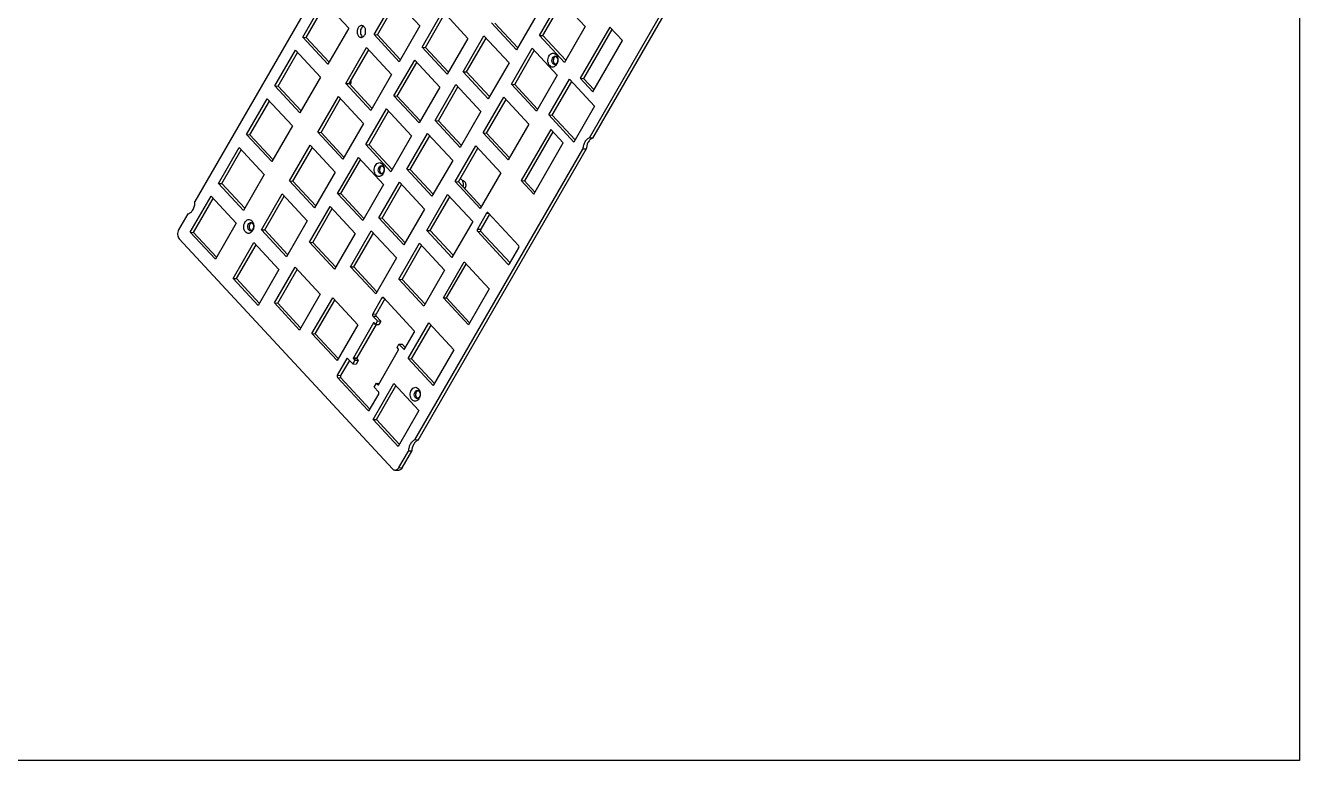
# Model space of a CAD drawing. Header units: millimetres. Extents: x -1930 to -997, y 85 to 636.
# Drawn here: x -1394.2 to -997.3, y 84.9 to 314 of the extents above; entities that cross this region are included whole.
import ezdxf

# ---------------------------------------------------------------- set-up
doc = ezdxf.new("R2010")
doc.units = ezdxf.units.MM
doc.header["$LTSCALE"] = 30.734
doc.layers.get('0').update_dxf_attribs({"linetype": 'CONTINUOUS'})

msp = doc.modelspace()

# ---------------------------------------------------------------- linework, layer by layer
at = {"color": 7, "linetype": 'Continuous'}
for p, q in [((-1218.524, 278.928), (-1165.639, 370.528)), ((-1217.488, 278.858), (-1164.602, 370.458)), ((-1289.307, 349.339), (-1341.424, 259.071)), ((-1307.757, 310.334), (-1301.31, 321.501)), ((-1301.31, 321.501), (-1293.507, 313.083)), ((-1285.608, 311.098), (-1279.16, 322.265)), ((-1284.571, 311.028), (-1278.497, 321.549)), ((-1279.16, 322.265), (-1271.357, 313.847)), ((-1234.042, 310.878), (-1227.595, 322.045)), ((-1227.595, 322.045), (-1219.792, 313.627)), ((-1306.721, 310.264), (-1300.646, 320.785)), ((-1270.624, 307.205), (-1264.177, 318.372)), ((-1269.588, 307.135), (-1263.513, 317.657)), ((-1264.177, 318.372), (-1256.374, 309.954)), ((-1233.006, 310.808), (-1226.931, 321.329)), ((-1271.357, 313.847), (-1277.805, 302.68)), ((-1241.236, 306.328), (-1249.039, 314.747)), ((-1240.864, 306.974), (-1248.003, 314.677)), ((-1234.789, 317.496), (-1241.236, 306.328)), ((-1219.792, 313.627), (-1226.239, 302.459)), ((-1299.954, 301.915), (-1307.757, 310.334)), ((-1307.757, 310.334), (-1306.721, 310.264)), ((-1299.581, 302.561), (-1306.721, 310.264)), ((-1293.507, 313.083), (-1299.954, 301.915)), ((-1277.805, 302.68), (-1285.608, 311.098)), ((-1285.608, 311.098), (-1284.571, 311.028)), ((-1277.432, 303.325), (-1284.571, 311.028)), ((-1256.374, 309.954), (-1262.821, 298.787)), ((-1257.812, 299.551), (-1251.365, 310.718)), ((-1256.776, 299.481), (-1250.701, 310.003)), ((-1251.365, 310.718), (-1243.562, 302.3)), ((-1234.042, 310.878), (-1233.006, 310.808)), ((-1226.239, 302.459), (-1234.042, 310.878)), ((-1225.866, 303.105), (-1233.006, 310.808)), ((-1212.148, 313.471), (-1221.359, 297.518)), ((-1211.485, 312.755), (-1220.322, 297.448)), ((-1208.247, 309.262), (-1212.148, 313.471)), ((-1316.53, 295.138), (-1310.083, 306.305)), ((-1310.083, 306.305), (-1302.28, 297.887)), ((-1294.381, 295.902), (-1287.933, 307.07)), ((-1293.344, 295.832), (-1287.27, 306.354)), ((-1287.933, 307.07), (-1280.13, 298.651)), ((-1262.821, 298.787), (-1270.624, 307.205)), ((-1270.624, 307.205), (-1269.588, 307.135)), ((-1262.449, 299.433), (-1269.588, 307.135)), ((-1242.815, 295.682), (-1236.368, 306.849)), ((-1241.779, 295.612), (-1235.704, 306.134)), ((-1236.368, 306.849), (-1228.565, 298.431)), ((-1217.457, 293.309), (-1208.247, 309.262)), ((-1315.494, 295.068), (-1309.419, 305.59)), ((-1279.397, 292.01), (-1272.95, 303.177)), ((-1278.361, 291.94), (-1272.287, 302.461)), ((-1272.95, 303.177), (-1265.147, 294.759)), ((-1243.562, 302.3), (-1250.009, 291.133)), ((-1302.28, 297.887), (-1308.727, 286.72)), ((-1280.13, 298.651), (-1286.578, 287.484)), ((-1250.009, 291.133), (-1257.812, 299.551)), ((-1257.812, 299.551), (-1256.776, 299.481)), ((-1249.637, 291.779), (-1256.776, 299.481)), ((-1228.565, 298.431), (-1235.012, 287.264)), ((-1308.727, 286.72), (-1316.53, 295.138)), ((-1316.53, 295.138), (-1315.494, 295.068)), ((-1308.354, 287.366), (-1315.494, 295.068)), ((-1286.578, 287.484), (-1294.381, 295.902)), ((-1294.381, 295.902), (-1293.344, 295.832)), ((-1286.205, 288.13), (-1293.344, 295.832)), ((-1265.147, 294.759), (-1271.594, 283.591)), ((-1266.585, 284.356), (-1260.138, 295.523)), ((-1265.549, 284.286), (-1259.475, 294.807)), ((-1260.138, 295.523), (-1252.335, 287.105)), ((-1242.815, 295.682), (-1241.779, 295.612)), ((-1235.012, 287.264), (-1242.815, 295.682)), ((-1234.64, 287.91), (-1241.779, 295.612)), ((-1231.139, 286.062), (-1224.691, 297.229)), ((-1230.102, 285.992), (-1224.028, 296.514)), ((-1224.691, 297.229), (-1216.888, 288.811)), ((-1221.359, 297.518), (-1220.322, 297.448)), ((-1221.359, 297.518), (-1217.457, 293.309)), ((-1220.322, 297.448), (-1217.084, 293.954)), ((-1325.303, 279.943), (-1318.856, 291.11)), ((-1324.267, 279.873), (-1318.192, 290.394)), ((-1318.856, 291.11), (-1311.053, 282.692)), ((-1303.154, 280.707), (-1296.706, 291.874)), ((-1302.117, 280.637), (-1296.043, 291.158)), ((-1296.706, 291.874), (-1288.903, 283.456)), ((-1271.594, 283.591), (-1279.397, 292.01)), ((-1279.397, 292.01), (-1278.361, 291.94)), ((-1271.222, 284.237), (-1278.361, 291.94)), ((-1251.588, 280.487), (-1245.141, 291.654)), ((-1250.552, 280.417), (-1244.477, 290.938)), ((-1245.141, 291.654), (-1237.338, 283.236)), ((-1288.17, 276.814), (-1281.723, 287.981)), ((-1287.134, 276.744), (-1281.06, 287.266)), ((-1281.723, 287.981), (-1273.92, 279.563)), ((-1252.335, 287.105), (-1258.783, 275.937)), ((-1231.139, 286.062), (-1230.102, 285.992)), ((-1223.336, 277.644), (-1231.139, 286.062)), ((-1222.963, 278.29), (-1230.102, 285.992)), ((-1216.888, 288.811), (-1223.336, 277.644)), ((-1311.053, 282.692), (-1317.5, 271.524)), ((-1288.903, 283.456), (-1295.351, 272.289)), ((-1258.783, 275.937), (-1266.585, 284.356)), ((-1266.585, 284.356), (-1265.549, 284.286)), ((-1258.41, 276.583), (-1265.549, 284.286)), ((-1237.338, 283.236), (-1243.785, 272.068)), ((-1317.5, 271.524), (-1325.303, 279.943)), ((-1325.303, 279.943), (-1324.267, 279.873)), ((-1317.128, 272.17), (-1324.267, 279.873)), ((-1295.351, 272.289), (-1303.154, 280.707)), ((-1303.154, 280.707), (-1302.117, 280.637)), ((-1294.978, 272.935), (-1302.117, 280.637)), ((-1273.92, 279.563), (-1280.368, 268.396)), ((-1275.359, 269.16), (-1268.911, 280.327)), ((-1274.322, 269.09), (-1268.248, 279.612)), ((-1268.911, 280.327), (-1261.108, 271.909)), ((-1251.588, 280.487), (-1250.552, 280.417)), ((-1243.785, 272.068), (-1251.588, 280.487)), ((-1243.413, 272.714), (-1250.552, 280.417)), ((-1230.569, 281.564), (-1239.78, 265.611)), ((-1229.906, 280.849), (-1238.744, 265.541)), ((-1226.668, 277.355), (-1230.569, 281.564)), ((-1217.488, 278.858), (-1218.524, 278.928)), ((-1334.076, 264.747), (-1327.629, 275.914)), ((-1333.04, 264.677), (-1326.965, 275.199)), ((-1327.629, 275.914), (-1319.826, 267.496)), ((-1311.927, 265.511), (-1305.479, 276.679)), ((-1310.891, 265.442), (-1304.816, 275.963)), ((-1305.479, 276.679), (-1297.677, 268.261)), ((-1280.368, 268.396), (-1288.17, 276.814)), ((-1288.17, 276.814), (-1287.134, 276.744)), ((-1279.995, 269.042), (-1287.134, 276.744)), ((-1272.866, 184.804), (-1220.534, 275.447)), ((-1271.83, 184.734), (-1219.498, 275.377)), ((-1260.361, 265.291), (-1253.914, 276.458)), ((-1259.325, 265.221), (-1253.251, 275.743)), ((-1253.914, 276.458), (-1246.111, 268.04)), ((-1235.879, 261.402), (-1226.668, 277.355)), ((-1219.498, 275.377), (-1220.534, 275.447)), ((-1296.944, 261.619), (-1290.496, 272.786)), ((-1295.907, 261.549), (-1289.833, 272.07)), ((-1290.496, 272.786), (-1282.693, 264.368)), ((-1261.108, 271.909), (-1267.556, 260.742)), ((-1319.826, 267.496), (-1326.273, 256.329)), ((-1297.677, 268.261), (-1304.124, 257.093)), ((-1267.556, 260.742), (-1275.359, 269.16)), ((-1275.359, 269.16), (-1274.322, 269.09)), ((-1267.183, 261.388), (-1274.322, 269.09)), ((-1246.111, 268.04), (-1252.559, 256.873)), ((-1326.273, 256.329), (-1334.076, 264.747)), ((-1334.076, 264.747), (-1333.04, 264.677)), ((-1325.901, 256.975), (-1333.04, 264.677)), ((-1304.124, 257.093), (-1311.927, 265.511)), ((-1311.927, 265.511), (-1310.891, 265.442)), ((-1303.751, 257.739), (-1310.891, 265.442)), ((-1282.693, 264.368), (-1289.141, 253.2)), ((-1284.132, 253.965), (-1277.684, 265.132)), ((-1283.095, 253.895), (-1277.021, 264.416)), ((-1277.684, 265.132), (-1269.881, 256.714)), ((-1252.559, 256.873), (-1260.361, 265.291)), ((-1260.361, 265.291), (-1259.325, 265.221)), ((-1252.186, 257.519), (-1259.325, 265.221)), ((-1258.137, 265.651), (-1258.02, 265.643)), ((-1239.78, 265.611), (-1238.744, 265.541)), ((-1239.78, 265.611), (-1235.879, 261.402)), ((-1238.744, 265.541), (-1235.506, 262.048)), ((-1342.849, 249.552), (-1336.402, 260.719)), ((-1341.813, 249.482), (-1335.739, 260.003)), ((-1336.402, 260.719), (-1328.599, 252.301)), ((-1320.7, 250.316), (-1314.253, 261.483)), ((-1319.664, 250.246), (-1313.589, 260.768)), ((-1314.253, 261.483), (-1306.45, 253.065)), ((-1289.141, 253.2), (-1296.944, 261.619)), ((-1296.944, 261.619), (-1295.907, 261.549)), ((-1288.768, 253.846), (-1295.907, 261.549)), ((-1269.135, 250.096), (-1262.687, 261.263)), ((-1268.098, 250.026), (-1262.024, 260.547)), ((-1262.687, 261.263), (-1254.884, 252.845)), ((-1343.65, 255.215), (-1346.509, 250.263)), ((-1305.717, 246.423), (-1299.269, 257.59)), ((-1304.68, 246.353), (-1298.606, 256.875)), ((-1299.269, 257.59), (-1291.466, 249.172)), ((-1269.881, 256.714), (-1276.329, 245.547)), ((-1250.56, 255.465), (-1253.415, 250.519)), ((-1249.666, 255.148), (-1252.379, 250.449)), ((-1250.56, 255.465), (-1249.92, 255.422)), ((-1240.576, 245.341), (-1250.051, 255.563)), ((-1328.599, 252.301), (-1335.047, 241.134)), ((-1312.897, 241.898), (-1320.7, 250.316)), ((-1320.7, 250.316), (-1319.664, 250.246)), ((-1312.524, 242.544), (-1319.664, 250.246)), ((-1306.45, 253.065), (-1312.897, 241.898)), ((-1276.329, 245.547), (-1284.132, 253.965)), ((-1284.132, 253.965), (-1283.095, 253.895)), ((-1275.956, 246.192), (-1283.095, 253.895)), ((-1261.332, 241.678), (-1269.135, 250.096)), ((-1269.135, 250.096), (-1268.098, 250.026)), ((-1254.884, 252.845), (-1261.332, 241.678)), ((-1253.415, 250.519), (-1252.379, 250.449)), ((-1346.315, 247.465), (-1279.879, 175.791)), ((-1335.047, 241.134), (-1342.849, 249.552)), ((-1342.849, 249.552), (-1341.813, 249.482)), ((-1334.674, 241.779), (-1341.813, 249.482)), ((-1329.473, 235.121), (-1323.026, 246.288)), ((-1323.026, 246.288), (-1315.223, 237.87)), ((-1297.914, 238.005), (-1305.717, 246.423)), ((-1305.717, 246.423), (-1304.68, 246.353)), ((-1297.541, 238.651), (-1304.68, 246.353)), ((-1291.466, 249.172), (-1297.914, 238.005)), ((-1292.905, 238.769), (-1286.457, 249.937)), ((-1291.868, 238.699), (-1285.794, 249.221)), ((-1286.457, 249.937), (-1278.654, 241.518)), ((-1260.959, 242.323), (-1268.098, 250.026)), ((-1253.367, 249.82), (-1252.33, 249.75)), ((-1253.367, 249.82), (-1243.892, 239.598)), ((-1252.33, 249.75), (-1243.24, 239.943)), ((-1328.437, 235.051), (-1322.362, 245.572)), ((-1277.908, 234.9), (-1271.46, 246.067)), ((-1276.871, 234.83), (-1270.797, 245.352)), ((-1271.46, 246.067), (-1263.657, 237.649)), ((-1243.383, 239.696), (-1240.528, 244.641)), ((-1316.661, 227.467), (-1310.214, 238.634)), ((-1310.214, 238.634), (-1302.411, 230.216)), ((-1285.102, 230.351), (-1292.905, 238.769)), ((-1292.905, 238.769), (-1291.868, 238.699)), ((-1284.729, 230.997), (-1291.868, 238.699)), ((-1278.654, 241.518), (-1285.102, 230.351)), ((-1264.023, 229.105), (-1257.575, 240.272)), ((-1262.986, 229.035), (-1256.912, 239.556)), ((-1257.575, 240.272), (-1249.772, 231.854)), ((-1243.892, 239.598), (-1243.502, 239.571)), ((-1321.67, 226.702), (-1329.473, 235.121)), ((-1329.473, 235.121), (-1328.437, 235.051)), ((-1321.297, 227.348), (-1328.437, 235.051)), ((-1315.223, 237.87), (-1321.67, 226.702)), ((-1315.625, 227.397), (-1309.55, 237.918)), ((-1277.908, 234.9), (-1276.871, 234.83)), ((-1270.105, 226.482), (-1277.908, 234.9)), ((-1269.732, 227.128), (-1276.871, 234.83)), ((-1263.657, 237.649), (-1270.105, 226.482)), ((-1302.411, 230.216), (-1308.858, 219.048)), ((-1249.772, 231.854), (-1256.22, 220.687)), ((-1308.858, 219.048), (-1316.661, 227.467)), ((-1316.661, 227.467), (-1315.625, 227.397)), ((-1308.485, 219.694), (-1315.625, 227.397)), ((-1304.945, 217.914), (-1298.498, 229.082)), ((-1303.909, 217.844), (-1297.834, 228.366)), ((-1298.498, 229.082), (-1290.695, 220.663)), ((-1283.146, 229.053), (-1286.001, 224.107)), ((-1282.252, 228.736), (-1284.965, 224.037)), ((-1283.146, 229.053), (-1282.506, 229.009)), ((-1273.162, 218.929), (-1282.637, 229.151)), ((-1264.023, 229.105), (-1262.986, 229.035)), ((-1256.22, 220.687), (-1264.023, 229.105)), ((-1255.847, 221.333), (-1262.986, 229.035)), ((-1286.001, 224.107), (-1284.965, 224.037)), ((-1285.953, 223.408), (-1284.527, 221.869)), ((-1285.953, 223.408), (-1284.916, 223.338)), ((-1284.916, 223.338), (-1283.49, 221.799)), ((-1290.695, 220.663), (-1297.142, 209.496)), ((-1285.785, 221.256), (-1292.048, 210.408)), ((-1284.97, 220.803), (-1291.012, 210.338)), ((-1285.785, 221.256), (-1285.585, 221.243)), ((-1285.136, 220.815), (-1285.581, 221.296)), ((-1284.527, 221.869), (-1285.136, 220.815)), ((-1285.136, 220.815), (-1284.099, 220.745)), ((-1284.527, 221.869), (-1283.49, 221.799)), ((-1283.49, 221.799), (-1284.099, 220.745)), ((-1274.967, 210.148), (-1268.52, 221.316)), ((-1273.931, 210.079), (-1267.856, 220.6)), ((-1268.52, 221.316), (-1260.717, 212.898)), ((-1297.142, 209.496), (-1304.945, 217.914)), ((-1304.945, 217.914), (-1303.909, 217.844)), ((-1296.77, 210.142), (-1303.909, 217.844)), ((-1278.447, 213.599), (-1277.838, 214.654)), ((-1277.838, 214.654), (-1276.802, 214.584)), ((-1277.838, 214.654), (-1276.478, 213.186)), ((-1276.802, 214.584), (-1275.826, 213.531)), ((-1275.969, 213.284), (-1273.114, 218.229)), ((-1292.048, 210.408), (-1291.012, 210.338)), ((-1284.245, 201.99), (-1277.982, 212.838)), ((-1278.001, 213.118), (-1278.447, 213.599)), ((-1276.478, 213.186), (-1276.088, 213.159)), ((-1260.717, 212.898), (-1267.164, 201.73)), ((-1294.06, 210.148), (-1297.054, 204.963)), ((-1293.305, 209.592), (-1296.018, 204.893)), ((-1294.06, 210.148), (-1293.86, 210.135)), ((-1292.264, 208.468), (-1293.857, 210.187)), ((-1291.583, 209.647), (-1292.264, 208.468)), ((-1292.264, 208.468), (-1291.227, 208.398)), ((-1292.029, 210.128), (-1290.993, 210.058)), ((-1292.029, 210.128), (-1291.583, 209.647)), ((-1291.583, 209.647), (-1290.547, 209.577)), ((-1290.547, 209.577), (-1291.227, 208.398)), ((-1290.993, 210.058), (-1290.547, 209.577)), ((-1274.967, 210.148), (-1273.931, 210.079)), ((-1267.164, 201.73), (-1274.967, 210.148)), ((-1266.791, 202.376), (-1273.931, 210.079)), ((-1297.054, 204.963), (-1296.018, 204.893)), ((-1297.005, 204.264), (-1287.53, 194.042)), ((-1297.005, 204.264), (-1295.969, 204.194)), ((-1295.969, 204.194), (-1286.879, 194.387)), ((-1285.575, 201.253), (-1284.895, 202.432)), ((-1284.895, 202.432), (-1284.024, 202.373)), ((-1284.895, 202.432), (-1284.449, 201.951)), ((-1287.022, 194.14), (-1284.166, 199.085)), ((-1285.912, 191.192), (-1279.464, 202.359)), ((-1284.215, 199.785), (-1285.575, 201.253)), ((-1284.875, 191.122), (-1278.801, 201.644)), ((-1284.449, 201.951), (-1284.368, 201.945)), ((-1279.464, 202.359), (-1271.661, 193.941)), ((-1287.53, 194.042), (-1287.141, 194.015)), ((-1285.912, 191.192), (-1284.875, 191.122)), ((-1278.109, 182.774), (-1285.912, 191.192)), ((-1277.736, 183.42), (-1284.875, 191.122)), ((-1271.661, 193.941), (-1278.109, 182.774)), ((-1271.83, 184.734), (-1272.866, 184.804)), ((-1277.844, 176.183), (-1274.877, 181.322)), ((-1276.807, 176.113), (-1273.84, 181.253)), ((-1273.84, 181.253), (-1274.877, 181.322)), ((-1279.093, 175.391), (-1278.057, 175.321)), ((-1277.844, 176.183), (-1276.807, 176.113))]:
    msp.add_line(p, q, dxfattribs=at)
msp.add_lwpolyline([(-1929.913, 635.585), (-997.291, 635.585), (-997.291, 84.868), (-1929.913, 84.868)], close=True)
for centre, radius, start, end in [((-1229.321, 302.537), 0.673, 249.4994, 254.31806), ((-1229.326, 302.518), 0.653, 254.34493, 266.14095), ((-1229.337, 302.575), 0.711, 285.6252, 289.42101), ((-1230.641, 302.976), 2.23, 325.30026, 330.02624), ((-1230.739, 303.376), 2.369, 19.34518, 21.50483), ((-1294.803, 296.698), 2.07, 347.67468, 4.8481), ((-1284.839, 269.283), 2.369, 19.34518, 21.50483), ((-1283.421, 268.443), 0.673, 249.4994, 254.31806), ((-1283.427, 268.424), 0.653, 254.34493, 266.14095), ((-1283.437, 268.481), 0.711, 285.6252, 289.42101), ((-1284.741, 268.883), 2.23, 325.30026, 330.02624), ((-1259.1, 265.137), 1.078, 70.04247, 72.78844), ((-1324.06, 250.694), 0.673, 249.4994, 254.31806), ((-1324.076, 250.732), 0.711, 285.6252, 289.42101), ((-1325.478, 251.534), 2.369, 19.34518, 21.50483), ((-1324.066, 250.675), 0.653, 254.34493, 266.14095), ((-1325.38, 251.134), 2.23, 325.30026, 330.02624), ((-1273.619, 199.261), 2.369, 19.34518, 21.50483), ((-1272.201, 198.422), 0.673, 249.4994, 254.31806), ((-1272.206, 198.403), 0.653, 254.34493, 266.14095), ((-1272.217, 198.459), 0.711, 285.6252, 289.42101), ((-1273.521, 198.861), 2.23, 325.30026, 330.02624), ((-1277.987, 176.38), 1.062, 266.21283, 280.45721)]:
    msp.add_arc(centre, radius, start, end, dxfattribs=at)
for points, knots in [([(-1289.433, 313.936), (-1289.575, 313.946), (-1289.878, 313.896), (-1290.279, 313.637), (-1290.6, 313.23), (-1290.892, 312.54), (-1290.948, 311.591), (-1290.647, 310.871), (-1290.409, 310.615)], [0, 0, 0, 0, 0.1026133, 0.2135075, 0.3365274, 0.470443, 0.7481503, 1, 1, 1, 1]), ([(-1289.682, 310.244), (-1289.54, 310.235), (-1289.236, 310.284), (-1288.835, 310.544), (-1288.514, 310.951), (-1288.223, 311.641), (-1288.166, 312.59), (-1288.467, 313.309), (-1288.705, 313.566)], [0, 0, 0, 0, 0.1026133, 0.2135075, 0.3365274, 0.470443, 0.7481503, 1, 1, 1, 1]), ([(-1289.147, 313.613), (-1289.187, 313.582), (-1289.344, 313.442), (-1289.472, 313.271), (-1289.552, 313.133)], [0, 0, 0, 0, 0.2388888, 1, 1, 1, 1]), ([(-1288.705, 313.566), (-1288.803, 313.671), (-1289.024, 313.848), (-1289.299, 313.927), (-1289.433, 313.936)], [0, 0, 0, 0, 0.5169927, 1, 1, 1, 1]), ([(-1290.409, 310.615), (-1290.312, 310.51), (-1290.09, 310.333), (-1289.815, 310.253), (-1289.682, 310.244)], [0, 0, 0, 0, 0.5169927, 1, 1, 1, 1]), ([(-1289.552, 313.133), (-1289.786, 312.728), (-1289.981, 311.794), (-1289.67, 310.865), (-1289.373, 310.545)], [0, 0, 0, 0, 0.5169818, 1, 1, 1, 1]), ([(-1230.898, 301.44), (-1231.243, 301.812), (-1231.515, 302.633), (-1231.434, 303.689), (-1231.156, 304.445), (-1230.692, 305.024), (-1230.08, 305.338), (-1229.418, 305.285), (-1229.064, 305.028), (-1228.918, 304.87)], [0, 0, 0, 0, 0.2627513, 0.407557, 0.5469772, 0.6729125, 0.7839529, 0.8884344, 1, 1, 1, 1]), ([(-1228.808, 301.707), (-1228.935, 301.524), (-1229.231, 301.209), (-1229.817, 300.966), (-1230.431, 301.047), (-1230.76, 301.291), (-1230.898, 301.44)], [0, 0, 0, 0, 0.2734501, 0.5171602, 0.7503839, 1, 1, 1, 1]), ([(-1230.107, 302.541), (-1230.195, 302.799), (-1230.228, 303.354), (-1230.011, 303.873), (-1229.837, 304.068)], [0, 0, 0, 0, 0.5116141, 1, 1, 1, 1]), ([(-1229.862, 302.116), (-1229.888, 302.145), (-1229.992, 302.272), (-1230.066, 302.422), (-1230.107, 302.541)], [0, 0, 0, 0, 0.2365284, 1, 1, 1, 1]), ([(-1229.556, 301.906), (-1229.585, 301.917), (-1229.698, 301.968), (-1229.798, 302.047), (-1229.862, 302.116)], [0, 0, 0, 0, 0.2418604, 1, 1, 1, 1]), ([(-1229.837, 304.068), (-1229.754, 304.162), (-1229.562, 304.317), (-1229.315, 304.368), (-1229.202, 304.36)], [0, 0, 0, 0, 0.5251894, 1, 1, 1, 1]), ([(-1229.775, 303.051), (-1229.776, 302.98), (-1229.763, 302.71), (-1229.682, 302.44), (-1229.581, 302.268)], [0, 0, 0, 0, 0.261664, 1, 1, 1, 1]), ([(-1229.423, 304.04), (-1229.45, 304.009), (-1229.557, 303.875), (-1229.635, 303.719), (-1229.679, 303.596)], [0, 0, 0, 0, 0.2391772, 1, 1, 1, 1]), ([(-1229.447, 302.088), (-1229.426, 302.065), (-1229.339, 301.98), (-1229.233, 301.914), (-1229.15, 301.881)], [0, 0, 0, 0, 0.2601906, 1, 1, 1, 1]), ([(-1229.012, 304.309), (-1229.05, 304.298), (-1229.205, 304.24), (-1229.339, 304.134), (-1229.423, 304.04)], [0, 0, 0, 0, 0.237164, 1, 1, 1, 1]), ([(-1228.479, 302.602), (-1228.536, 302.441), (-1228.692, 302.154), (-1228.96, 301.953), (-1229.1, 301.904)], [0, 0, 0, 0, 0.5349824, 1, 1, 1, 1]), ([(-1228.918, 304.87), (-1228.878, 304.827), (-1228.721, 304.638), (-1228.603, 304.419), (-1228.535, 304.245)], [0, 0, 0, 0, 0.2380765, 1, 1, 1, 1]), ([(-1228.71, 304.11), (-1228.657, 304.052), (-1228.455, 303.771), (-1228.379, 303.412), (-1228.382, 303.147)], [0, 0, 0, 0, 0.2303945, 1, 1, 1, 1]), ([(-1228.36, 303.454), (-1228.351, 303.314), (-1228.352, 302.766), (-1228.506, 302.215), (-1228.71, 301.862)], [0, 0, 0, 0, 0.256167, 1, 1, 1, 1]), ([(-1228.503, 304.161), (-1228.484, 304.106), (-1228.412, 303.875), (-1228.373, 303.635), (-1228.36, 303.454)], [0, 0, 0, 0, 0.2445506, 1, 1, 1, 1]), ([(-1292.78, 296.256), (-1292.794, 296.191), (-1292.862, 295.944), (-1292.979, 295.708), (-1293.095, 295.558)], [0, 0, 0, 0, 0.2609376, 1, 1, 1, 1]), ([(-1218.524, 278.928), (-1218.812, 278.822), (-1219.374, 278.459), (-1220.005, 277.635), (-1220.42, 276.599), (-1220.526, 275.836), (-1220.534, 275.447)], [0, 0, 0, 0, 0.2177218, 0.4602171, 0.72452, 1, 1, 1, 1]), ([(-1218.614, 278.006), (-1218.752, 277.832), (-1219.26, 277.044), (-1219.483, 276.089), (-1219.498, 275.377)], [0, 0, 0, 0, 0.2370169, 1, 1, 1, 1]), ([(-1217.488, 278.858), (-1217.593, 278.819), (-1218.025, 278.62), (-1218.389, 278.289), (-1218.614, 278.006)], [0, 0, 0, 0, 0.2365376, 1, 1, 1, 1]), ([(-1284.998, 267.347), (-1285.343, 267.719), (-1285.615, 268.54), (-1285.534, 269.596), (-1285.257, 270.352), (-1284.792, 270.931), (-1284.181, 271.244), (-1283.518, 271.192), (-1283.165, 270.935), (-1283.018, 270.776)], [0, 0, 0, 0, 0.2627513, 0.407557, 0.5469772, 0.6729125, 0.7839529, 0.8884344, 1, 1, 1, 1]), ([(-1284.207, 268.447), (-1284.296, 268.705), (-1284.329, 269.26), (-1284.111, 269.779), (-1283.938, 269.974)], [0, 0, 0, 0, 0.5116141, 1, 1, 1, 1]), ([(-1283.938, 269.974), (-1283.854, 270.068), (-1283.662, 270.223), (-1283.416, 270.274), (-1283.302, 270.267)], [0, 0, 0, 0, 0.5251894, 1, 1, 1, 1]), ([(-1283.523, 269.946), (-1283.55, 269.916), (-1283.657, 269.781), (-1283.736, 269.625), (-1283.779, 269.502)], [0, 0, 0, 0, 0.2391772, 1, 1, 1, 1]), ([(-1283.113, 270.215), (-1283.15, 270.205), (-1283.306, 270.147), (-1283.44, 270.04), (-1283.523, 269.946)], [0, 0, 0, 0, 0.237164, 1, 1, 1, 1]), ([(-1283.018, 270.776), (-1282.979, 270.734), (-1282.822, 270.545), (-1282.704, 270.325), (-1282.635, 270.151)], [0, 0, 0, 0, 0.2380765, 1, 1, 1, 1]), ([(-1282.811, 270.017), (-1282.757, 269.959), (-1282.555, 269.677), (-1282.48, 269.318), (-1282.483, 269.053)], [0, 0, 0, 0, 0.2303945, 1, 1, 1, 1]), ([(-1282.604, 270.068), (-1282.584, 270.012), (-1282.513, 269.782), (-1282.473, 269.542), (-1282.461, 269.36)], [0, 0, 0, 0, 0.2445506, 1, 1, 1, 1]), ([(-1282.908, 267.613), (-1283.035, 267.43), (-1283.332, 267.116), (-1283.918, 266.872), (-1284.532, 266.953), (-1284.86, 267.197), (-1284.998, 267.347)], [0, 0, 0, 0, 0.2734501, 0.5171602, 0.7503839, 1, 1, 1, 1]), ([(-1283.962, 268.022), (-1283.989, 268.051), (-1284.093, 268.178), (-1284.167, 268.329), (-1284.207, 268.447)], [0, 0, 0, 0, 0.2365284, 1, 1, 1, 1]), ([(-1283.657, 267.813), (-1283.685, 267.823), (-1283.798, 267.874), (-1283.898, 267.953), (-1283.962, 268.022)], [0, 0, 0, 0, 0.2418604, 1, 1, 1, 1]), ([(-1283.876, 268.958), (-1283.877, 268.887), (-1283.863, 268.616), (-1283.783, 268.347), (-1283.681, 268.175)], [0, 0, 0, 0, 0.261664, 1, 1, 1, 1]), ([(-1283.548, 267.995), (-1283.526, 267.971), (-1283.439, 267.887), (-1283.334, 267.82), (-1283.25, 267.788)], [0, 0, 0, 0, 0.2601906, 1, 1, 1, 1]), ([(-1282.579, 268.508), (-1282.637, 268.348), (-1282.792, 268.06), (-1283.061, 267.86), (-1283.201, 267.81)], [0, 0, 0, 0, 0.5349824, 1, 1, 1, 1]), ([(-1282.461, 269.36), (-1282.451, 269.22), (-1282.453, 268.673), (-1282.606, 268.121), (-1282.81, 267.769)], [0, 0, 0, 0, 0.256167, 1, 1, 1, 1]), ([(-1258.236, 265.812), (-1258.272, 265.85), (-1258.416, 265.991), (-1258.593, 266.1), (-1258.732, 266.151)], [0, 0, 0, 0, 0.2609234, 1, 1, 1, 1]), ([(-1257.879, 265.23), (-1257.893, 265.265), (-1257.95, 265.399), (-1258.021, 265.528), (-1258.082, 265.617)], [0, 0, 0, 0, 0.2568867, 1, 1, 1, 1]), ([(-1257.717, 264.494), (-1257.722, 264.559), (-1257.748, 264.809), (-1257.811, 265.056), (-1257.879, 265.23)], [0, 0, 0, 0, 0.2562979, 1, 1, 1, 1]), ([(-1257.802, 265.597), (-1257.768, 265.585), (-1257.629, 265.524), (-1257.508, 265.427), (-1257.43, 265.343)], [0, 0, 0, 0, 0.2414709, 1, 1, 1, 1]), ([(-1257.43, 265.343), (-1257.17, 265.063), (-1256.92, 264.244), (-1257.136, 263.435), (-1257.372, 263.11)], [0, 0, 0, 0, 0.4874752, 1, 1, 1, 1]), ([(-1343.65, 255.215), (-1343.319, 255.296), (-1342.657, 255.658), (-1341.933, 256.576), (-1341.485, 257.759), (-1341.405, 258.631), (-1341.424, 259.071)], [0, 0, 0, 0, 0.2143395, 0.4562139, 0.7227617, 1, 1, 1, 1]), ([(-1250.248, 255.663), (-1250.307, 255.667), (-1250.439, 255.627), (-1250.525, 255.524), (-1250.56, 255.465)], [0, 0, 0, 0, 0.4637418, 1, 1, 1, 1]), ([(-1250.051, 255.563), (-1250.064, 255.577), (-1250.119, 255.628), (-1250.193, 255.659), (-1250.248, 255.663)], [0, 0, 0, 0, 0.265136, 1, 1, 1, 1]), ([(-1346.509, 250.263), (-1346.761, 249.826), (-1346.973, 248.816), (-1346.636, 247.812), (-1346.315, 247.465)], [0, 0, 0, 0, 0.5169818, 1, 1, 1, 1]), ([(-1325.637, 249.597), (-1325.982, 249.97), (-1326.254, 250.79), (-1326.173, 251.847), (-1325.896, 252.603), (-1325.431, 253.182), (-1324.82, 253.495), (-1324.157, 253.442), (-1323.804, 253.185), (-1323.657, 253.027)], [0, 0, 0, 0, 0.2627513, 0.407557, 0.5469772, 0.6729125, 0.7839529, 0.8884344, 1, 1, 1, 1]), ([(-1324.846, 250.698), (-1324.935, 250.956), (-1324.968, 251.511), (-1324.75, 252.03), (-1324.577, 252.225)], [0, 0, 0, 0, 0.5116141, 1, 1, 1, 1]), ([(-1324.601, 250.273), (-1324.628, 250.302), (-1324.732, 250.429), (-1324.806, 250.58), (-1324.846, 250.698)], [0, 0, 0, 0, 0.2365284, 1, 1, 1, 1]), ([(-1324.296, 250.064), (-1324.324, 250.074), (-1324.437, 250.125), (-1324.537, 250.204), (-1324.601, 250.273)], [0, 0, 0, 0, 0.2418604, 1, 1, 1, 1]), ([(-1324.577, 252.225), (-1324.493, 252.319), (-1324.301, 252.474), (-1324.055, 252.525), (-1323.941, 252.518)], [0, 0, 0, 0, 0.5251894, 1, 1, 1, 1]), ([(-1324.515, 251.208), (-1324.516, 251.138), (-1324.502, 250.867), (-1324.422, 250.598), (-1324.32, 250.426)], [0, 0, 0, 0, 0.261664, 1, 1, 1, 1]), ([(-1324.162, 252.197), (-1324.189, 252.166), (-1324.296, 252.032), (-1324.375, 251.876), (-1324.418, 251.753)], [0, 0, 0, 0, 0.2391772, 1, 1, 1, 1]), ([(-1324.187, 250.245), (-1324.165, 250.222), (-1324.078, 250.138), (-1323.973, 250.071), (-1323.889, 250.039)], [0, 0, 0, 0, 0.2601906, 1, 1, 1, 1]), ([(-1323.752, 252.466), (-1323.789, 252.455), (-1323.944, 252.398), (-1324.078, 252.291), (-1324.162, 252.197)], [0, 0, 0, 0, 0.237164, 1, 1, 1, 1]), ([(-1323.218, 250.759), (-1323.276, 250.598), (-1323.431, 250.311), (-1323.7, 250.11), (-1323.84, 250.061)], [0, 0, 0, 0, 0.5349824, 1, 1, 1, 1]), ([(-1323.657, 253.027), (-1323.617, 252.985), (-1323.461, 252.796), (-1323.342, 252.576), (-1323.274, 252.402)], [0, 0, 0, 0, 0.2380765, 1, 1, 1, 1]), ([(-1323.45, 252.268), (-1323.396, 252.209), (-1323.194, 251.928), (-1323.118, 251.569), (-1323.122, 251.304)], [0, 0, 0, 0, 0.2303945, 1, 1, 1, 1]), ([(-1323.1, 251.611), (-1323.09, 251.471), (-1323.092, 250.924), (-1323.245, 250.372), (-1323.449, 250.02)], [0, 0, 0, 0, 0.256167, 1, 1, 1, 1]), ([(-1323.243, 252.319), (-1323.223, 252.263), (-1323.152, 252.033), (-1323.112, 251.793), (-1323.1, 251.611)], [0, 0, 0, 0, 0.2445506, 1, 1, 1, 1]), ([(-1253.415, 250.519), (-1253.478, 250.41), (-1253.531, 250.157), (-1253.447, 249.906), (-1253.367, 249.82)], [0, 0, 0, 0, 0.516988, 1, 1, 1, 1]), ([(-1252.379, 250.449), (-1252.442, 250.34), (-1252.495, 250.087), (-1252.411, 249.836), (-1252.33, 249.75)], [0, 0, 0, 0, 0.516988, 1, 1, 1, 1]), ([(-1323.547, 249.864), (-1323.674, 249.681), (-1323.971, 249.367), (-1324.557, 249.123), (-1325.171, 249.204), (-1325.499, 249.448), (-1325.637, 249.597)], [0, 0, 0, 0, 0.2734501, 0.5171602, 0.7503839, 1, 1, 1, 1]), ([(-1240.528, 244.641), (-1240.464, 244.751), (-1240.411, 245.003), (-1240.496, 245.254), (-1240.576, 245.341)], [0, 0, 0, 0, 0.516988, 1, 1, 1, 1]), ([(-1243.892, 239.598), (-1243.878, 239.583), (-1243.824, 239.533), (-1243.75, 239.501), (-1243.695, 239.498)], [0, 0, 0, 0, 0.265136, 1, 1, 1, 1]), ([(-1243.535, 239.537), (-1243.52, 239.546), (-1243.459, 239.588), (-1243.411, 239.647), (-1243.383, 239.696)], [0, 0, 0, 0, 0.2362048, 1, 1, 1, 1]), ([(-1282.833, 229.251), (-1282.893, 229.255), (-1283.025, 229.215), (-1283.111, 229.112), (-1283.146, 229.053)], [0, 0, 0, 0, 0.4637418, 1, 1, 1, 1]), ([(-1282.637, 229.151), (-1282.65, 229.165), (-1282.705, 229.216), (-1282.779, 229.247), (-1282.833, 229.251)], [0, 0, 0, 0, 0.265136, 1, 1, 1, 1]), ([(-1286.001, 224.107), (-1286.064, 223.998), (-1286.117, 223.745), (-1286.033, 223.494), (-1285.953, 223.408)], [0, 0, 0, 0, 0.516988, 1, 1, 1, 1]), ([(-1284.965, 224.037), (-1285.028, 223.928), (-1285.081, 223.675), (-1284.997, 223.424), (-1284.916, 223.338)], [0, 0, 0, 0, 0.516988, 1, 1, 1, 1]), ([(-1285.66, 221.336), (-1285.672, 221.336), (-1285.724, 221.331), (-1285.765, 221.29), (-1285.785, 221.256)], [0, 0, 0, 0, 0.23075, 1, 1, 1, 1]), ([(-1273.114, 218.229), (-1273.05, 218.339), (-1272.997, 218.591), (-1273.082, 218.842), (-1273.162, 218.929)], [0, 0, 0, 0, 0.516988, 1, 1, 1, 1]), ([(-1292.048, 210.408), (-1292.085, 210.344), (-1292.094, 210.23), (-1292.044, 210.145), (-1292.029, 210.128)], [0, 0, 0, 0, 0.7653131, 1, 1, 1, 1]), ([(-1277.982, 212.838), (-1277.945, 212.902), (-1277.936, 213.016), (-1277.986, 213.101), (-1278.001, 213.118)], [0, 0, 0, 0, 0.7653131, 1, 1, 1, 1]), ([(-1276.478, 213.186), (-1276.464, 213.171), (-1276.41, 213.121), (-1276.336, 213.089), (-1276.281, 213.085)], [0, 0, 0, 0, 0.265136, 1, 1, 1, 1]), ([(-1276.121, 213.125), (-1276.106, 213.133), (-1276.045, 213.176), (-1275.997, 213.235), (-1275.969, 213.284)], [0, 0, 0, 0, 0.2362048, 1, 1, 1, 1]), ([(-1293.935, 210.227), (-1293.947, 210.228), (-1293.999, 210.223), (-1294.041, 210.182), (-1294.06, 210.148)], [0, 0, 0, 0, 0.23075, 1, 1, 1, 1]), ([(-1291.012, 210.338), (-1291.049, 210.274), (-1291.058, 210.16), (-1291.008, 210.075), (-1290.993, 210.058)], [0, 0, 0, 0, 0.7653131, 1, 1, 1, 1]), ([(-1297.054, 204.963), (-1297.117, 204.854), (-1297.17, 204.601), (-1297.086, 204.35), (-1297.005, 204.264)], [0, 0, 0, 0, 0.516988, 1, 1, 1, 1]), ([(-1296.018, 204.893), (-1296.081, 204.784), (-1296.134, 204.531), (-1296.049, 204.28), (-1295.969, 204.194)], [0, 0, 0, 0, 0.516988, 1, 1, 1, 1]), ([(-1284.166, 199.085), (-1284.103, 199.195), (-1284.05, 199.447), (-1284.134, 199.698), (-1284.215, 199.785)], [0, 0, 0, 0, 0.516988, 1, 1, 1, 1]), ([(-1273.778, 197.325), (-1274.123, 197.697), (-1274.395, 198.518), (-1274.314, 199.574), (-1274.036, 200.33), (-1273.572, 200.909), (-1272.96, 201.222), (-1272.298, 201.17), (-1271.944, 200.913), (-1271.798, 200.755)], [0, 0, 0, 0, 0.2627513, 0.407557, 0.5469772, 0.6729125, 0.7839529, 0.8884344, 1, 1, 1, 1]), ([(-1272.987, 198.426), (-1273.075, 198.684), (-1273.108, 199.239), (-1272.891, 199.758), (-1272.717, 199.952)], [0, 0, 0, 0, 0.5116141, 1, 1, 1, 1]), ([(-1272.717, 199.952), (-1272.634, 200.046), (-1272.442, 200.202), (-1272.195, 200.253), (-1272.082, 200.245)], [0, 0, 0, 0, 0.5251894, 1, 1, 1, 1]), ([(-1272.655, 198.936), (-1272.656, 198.865), (-1272.643, 198.595), (-1272.562, 198.325), (-1272.461, 198.153)], [0, 0, 0, 0, 0.261664, 1, 1, 1, 1]), ([(-1272.303, 199.925), (-1272.33, 199.894), (-1272.437, 199.76), (-1272.515, 199.604), (-1272.559, 199.481)], [0, 0, 0, 0, 0.2391772, 1, 1, 1, 1]), ([(-1271.892, 200.194), (-1271.93, 200.183), (-1272.085, 200.125), (-1272.219, 200.019), (-1272.303, 199.925)], [0, 0, 0, 0, 0.237164, 1, 1, 1, 1]), ([(-1271.359, 198.487), (-1271.416, 198.326), (-1271.572, 198.039), (-1271.84, 197.838), (-1271.98, 197.789)], [0, 0, 0, 0, 0.5349824, 1, 1, 1, 1]), ([(-1271.798, 200.755), (-1271.758, 200.712), (-1271.601, 200.523), (-1271.483, 200.304), (-1271.415, 200.13)], [0, 0, 0, 0, 0.2380765, 1, 1, 1, 1]), ([(-1271.59, 199.995), (-1271.537, 199.937), (-1271.335, 199.655), (-1271.259, 199.296), (-1271.263, 199.032)], [0, 0, 0, 0, 0.2303945, 1, 1, 1, 1]), ([(-1271.24, 199.338), (-1271.231, 199.199), (-1271.232, 198.651), (-1271.386, 198.1), (-1271.59, 197.747)], [0, 0, 0, 0, 0.256167, 1, 1, 1, 1]), ([(-1271.383, 200.046), (-1271.364, 199.99), (-1271.292, 199.76), (-1271.253, 199.52), (-1271.24, 199.338)], [0, 0, 0, 0, 0.2445506, 1, 1, 1, 1]), ([(-1271.688, 197.592), (-1271.815, 197.409), (-1272.111, 197.094), (-1272.697, 196.851), (-1273.311, 196.931), (-1273.64, 197.176), (-1273.778, 197.325)], [0, 0, 0, 0, 0.2734501, 0.5171602, 0.7503839, 1, 1, 1, 1]), ([(-1272.742, 198.001), (-1272.768, 198.029), (-1272.872, 198.157), (-1272.947, 198.307), (-1272.987, 198.426)], [0, 0, 0, 0, 0.2365284, 1, 1, 1, 1]), ([(-1272.436, 197.791), (-1272.465, 197.802), (-1272.578, 197.853), (-1272.678, 197.932), (-1272.742, 198.001)], [0, 0, 0, 0, 0.2418604, 1, 1, 1, 1]), ([(-1272.327, 197.973), (-1272.306, 197.95), (-1272.219, 197.865), (-1272.113, 197.799), (-1272.03, 197.766)], [0, 0, 0, 0, 0.2601906, 1, 1, 1, 1]), ([(-1287.53, 194.042), (-1287.517, 194.027), (-1287.462, 193.977), (-1287.389, 193.945), (-1287.334, 193.942)], [0, 0, 0, 0, 0.265136, 1, 1, 1, 1]), ([(-1287.174, 193.981), (-1287.159, 193.989), (-1287.098, 194.032), (-1287.05, 194.091), (-1287.022, 194.14)], [0, 0, 0, 0, 0.2362048, 1, 1, 1, 1]), ([(-1272.866, 184.804), (-1273.155, 184.698), (-1273.717, 184.335), (-1274.348, 183.511), (-1274.763, 182.475), (-1274.868, 181.711), (-1274.877, 181.322)], [0, 0, 0, 0, 0.2177218, 0.4602171, 0.72452, 1, 1, 1, 1]), ([(-1272.957, 183.882), (-1273.094, 183.708), (-1273.602, 182.92), (-1273.826, 181.965), (-1273.84, 181.253)], [0, 0, 0, 0, 0.2370169, 1, 1, 1, 1]), ([(-1271.83, 184.734), (-1271.936, 184.695), (-1272.368, 184.496), (-1272.732, 184.165), (-1272.957, 183.882)], [0, 0, 0, 0, 0.2365376, 1, 1, 1, 1]), ([(-1279.879, 175.791), (-1279.774, 175.677), (-1279.534, 175.486), (-1279.237, 175.4), (-1279.093, 175.391)], [0, 0, 0, 0, 0.5169844, 1, 1, 1, 1]), ([(-1279.093, 175.391), (-1278.953, 175.381), (-1278.656, 175.423), (-1278.399, 175.571), (-1278.281, 175.664)], [0, 0, 0, 0, 0.4832093, 1, 1, 1, 1]), ([(-1278.281, 175.664), (-1278.238, 175.698), (-1278.068, 175.849), (-1277.93, 176.034), (-1277.844, 176.183)], [0, 0, 0, 0, 0.2394293, 1, 1, 1, 1]), ([(-1276.807, 176.113), (-1276.921, 175.916), (-1277.195, 175.573), (-1277.596, 175.372), (-1277.794, 175.336)], [0, 0, 0, 0, 0.5316377, 1, 1, 1, 1])]:
    msp.add_open_spline(points, degree=3, knots=knots, dxfattribs=at)
for points in [[(-1288.935, 313.75), (-1289.01, 313.712), (-1289.081, 313.665), (-1289.147, 313.613)], [(-1289.373, 310.545), (-1289.31, 310.477), (-1289.239, 310.414), (-1289.163, 310.362)], [(-1229.679, 303.596), (-1229.741, 303.422), (-1229.773, 303.236), (-1229.775, 303.051)], [(-1229.581, 302.268), (-1229.542, 302.204), (-1229.498, 302.143), (-1229.447, 302.088)], [(-1229.145, 301.89), (-1229.218, 301.869), (-1229.295, 301.861), (-1229.37, 301.866)], [(-1229.202, 304.36), (-1229.136, 304.356), (-1229.07, 304.341), (-1229.008, 304.317)], [(-1229.008, 304.317), (-1228.954, 304.296), (-1228.902, 304.268), (-1228.855, 304.236)], [(-1228.855, 304.236), (-1228.802, 304.2), (-1228.754, 304.157), (-1228.71, 304.11)], [(-1228.382, 303.147), (-1228.385, 302.962), (-1228.417, 302.776), (-1228.479, 302.602)], [(-1283.302, 270.267), (-1283.236, 270.262), (-1283.17, 270.247), (-1283.108, 270.223)], [(-1283.108, 270.223), (-1283.054, 270.202), (-1283.003, 270.175), (-1282.955, 270.142)], [(-1282.955, 270.142), (-1282.903, 270.106), (-1282.854, 270.063), (-1282.811, 270.017)], [(-1283.779, 269.502), (-1283.841, 269.329), (-1283.873, 269.142), (-1283.876, 268.958)], [(-1283.681, 268.175), (-1283.643, 268.11), (-1283.599, 268.049), (-1283.548, 267.995)], [(-1283.246, 267.796), (-1283.318, 267.776), (-1283.395, 267.767), (-1283.471, 267.772)], [(-1282.483, 269.053), (-1282.485, 268.869), (-1282.517, 268.682), (-1282.579, 268.508)], [(-1258.082, 265.617), (-1258.128, 265.686), (-1258.18, 265.751), (-1258.236, 265.812)], [(-1258.02, 265.643), (-1257.946, 265.638), (-1257.872, 265.622), (-1257.802, 265.597)], [(-1257.805, 263.59), (-1257.726, 263.883), (-1257.697, 264.192), (-1257.717, 264.494)], [(-1324.418, 251.753), (-1324.48, 251.58), (-1324.512, 251.393), (-1324.515, 251.208)], [(-1324.32, 250.426), (-1324.282, 250.361), (-1324.237, 250.3), (-1324.187, 250.245)], [(-1323.941, 252.518), (-1323.875, 252.513), (-1323.809, 252.498), (-1323.747, 252.474)], [(-1323.747, 252.474), (-1323.693, 252.453), (-1323.642, 252.426), (-1323.594, 252.393)], [(-1323.594, 252.393), (-1323.542, 252.357), (-1323.493, 252.314), (-1323.45, 252.268)], [(-1323.122, 251.304), (-1323.124, 251.12), (-1323.156, 250.933), (-1323.218, 250.759)], [(-1323.885, 250.047), (-1323.957, 250.027), (-1324.034, 250.018), (-1324.11, 250.023)], [(-1243.695, 239.498), (-1243.64, 239.494), (-1243.583, 239.509), (-1243.535, 239.537)], [(-1285.581, 221.296), (-1285.601, 221.317), (-1285.631, 221.334), (-1285.66, 221.336)], [(-1276.281, 213.085), (-1276.226, 213.082), (-1276.169, 213.097), (-1276.121, 213.125)], [(-1293.857, 210.187), (-1293.877, 210.209), (-1293.906, 210.225), (-1293.935, 210.227)], [(-1284.449, 201.951), (-1284.429, 201.929), (-1284.4, 201.913), (-1284.37, 201.911)], [(-1284.37, 201.911), (-1284.348, 201.909), (-1284.325, 201.915), (-1284.306, 201.926)], [(-1284.306, 201.926), (-1284.281, 201.941), (-1284.26, 201.964), (-1284.245, 201.99)], [(-1272.559, 199.481), (-1272.621, 199.307), (-1272.653, 199.12), (-1272.655, 198.936)], [(-1272.082, 200.245), (-1272.016, 200.241), (-1271.95, 200.226), (-1271.888, 200.202)], [(-1271.888, 200.202), (-1271.834, 200.181), (-1271.782, 200.153), (-1271.735, 200.12)], [(-1271.735, 200.12), (-1271.682, 200.084), (-1271.634, 200.042), (-1271.59, 199.995)], [(-1271.263, 199.032), (-1271.265, 198.847), (-1271.297, 198.661), (-1271.359, 198.487)], [(-1272.461, 198.153), (-1272.422, 198.089), (-1272.378, 198.028), (-1272.327, 197.973)], [(-1272.025, 197.775), (-1272.098, 197.754), (-1272.175, 197.746), (-1272.25, 197.751)], [(-1287.334, 193.942), (-1287.279, 193.938), (-1287.222, 193.953), (-1287.174, 193.981)]]:
    msp.add_open_spline(points, degree=3, dxfattribs=at)

doc.saveas('drawing.dxf')
